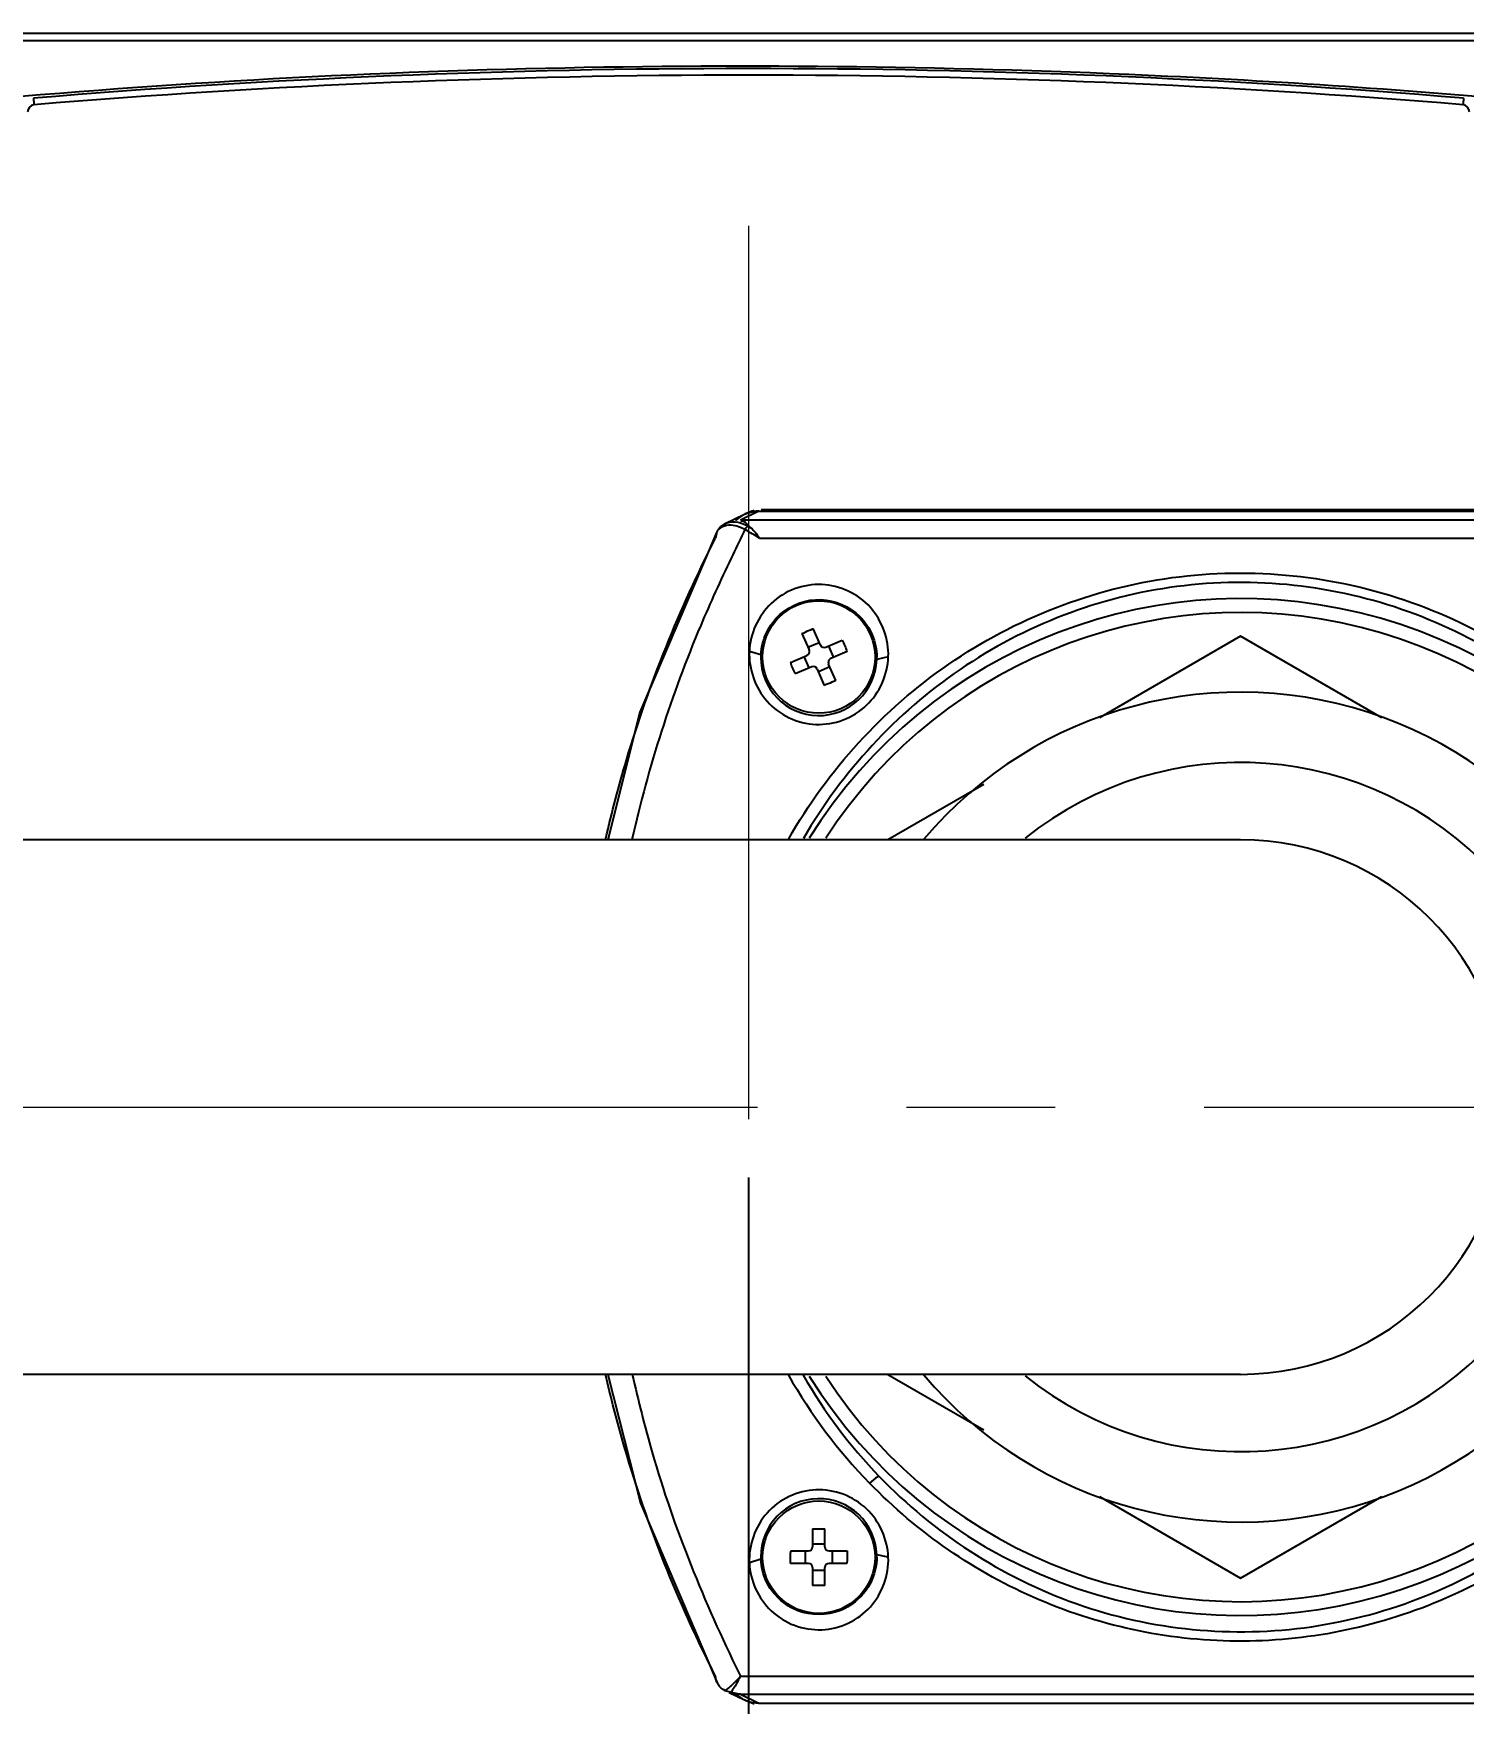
# Model space of a CAD drawing. Header units: millimetres. Extents: x 4086 to 8300, y 123 to 1549.
# Drawn here: x 6958 to 6988.51, y 657.15 to 692.77 of the extents above; entities that cross this region are included whole.
import ezdxf

# ---------------------------------------------------------------- set-up
doc = ezdxf.new("R2010")
doc.units = ezdxf.units.MM
doc.linetypes.add('CENTER2', pattern=[28.575, 19.05, -3.175, 3.175, -3.175])
doc.layers.add('中心线层', color=7, linetype='CENTER2', lineweight=0)
doc.layers.add('轮廓实线层', color=7, linetype='Continuous', lineweight=30)
doc.styles.add('思源黑', font='SourceHanSansCN-Normal.ttf')
doc.dimstyles.new('尺寸标注_3_10比例', dxfattribs={"dimtxt": 7, "dimasz": 6, "dimexe": 2, "dimexo": 1.5, "dimgap": 1, "dimtad": 1, "dimdec": 1, "dimlfac": 3.333333, "dimdsep": 46, "dimtxsty": '思源黑', "dimcen": 0.09, "dimadec": 0, "dimazin": 0, "dimtp": 0.01, "dimtm": 0.01, "dimtfac": 1, "dimtdec": 1, "dimtofl": 0, "dimtmove": 0, "dimatfit": 3, "dimfxl": 0, "dimtolj": 1, "dimarcsym": 0})

# ---------------------------------------------------------------- blocks, each defined once
blk = doc.blocks.new('*D1406')
at = {"layer": 'Defpoints', "color": 0}
for p in [(6808.255, 669.869), (6973.255, 669.869), (6973.255, 583.587)]:
    blk.add_point(p, dxfattribs=at)
at = {"layer": '轮廓实线层', "color": 0, "lineweight": -2}
for p, q in [((6808.255, 668.369), (6808.255, 581.587)), ((6973.255, 668.369), (6973.255, 581.587)), ((6814.255, 583.587), (6967.255, 583.587))]:
    blk.add_line(p, q, dxfattribs=at)
at = {"layer": '轮廓实线层', "color": 0}
for points in [[(6814.255, 584.587), (6814.255, 582.587), (6808.255, 583.587)], [(6967.255, 582.587), (6967.255, 584.587), (6973.255, 583.587)]]:
    blk.add_solid(points, dxfattribs=at)
at = {"layer": '轮廓实线层', "color": 0, "insert": (6890.755, 588.213), "char_height": 7, "attachment_point": 5, "style": '思源黑'}
blk.add_mtext('\\A1;550', dxfattribs=at)

msp = doc.modelspace()

# ---------------------------------------------------------------- linework, layer by layer
for p, q in [((7000.405, 692.77), (6832.949, 692.77)), ((6833.054, 692.617), (7001.905, 692.617)), ((6973.473, 682.579), (6973.082, 682.389)), ((6973.373, 682.575), (6973.168, 682.512)), ((6973.473, 682.583), (6973.373, 682.575)), ((6973.473, 682.571), (6973.473, 682.583)), ((6973.473, 682.579), (6995.213, 682.579)), ((6995.362, 682.607), (6973.523, 682.607)), ((6973.169, 682.512), (6972.756, 682.311)), ((6995.198, 682.389), (6973.082, 682.389)), ((6973.168, 682.512), (6973.114, 682.482)), ((6973.203, 682.221), (6973.18, 682.188)), ((6973.259, 682.269), (6973.242, 682.262)), ((6973.242, 682.262), (6973.305, 682.225)), ((6972.581, 682.141), (6972.552, 682.005)), ((6972.582, 682.142), (6972.581, 682.141)), ((6973.18, 682.188), (6973.148, 682.122)), ((6973.491, 682.005), (6995.192, 682.005)), ((6974.597, 680.058), (6974.638, 680.074)), ((6974.789, 679.725), (6974.638, 680.074)), ((6974.396, 679.97), (6974.546, 679.62)), ((6974.522, 679.678), (6974.764, 679.782)), ((6974.907, 679.678), (6975.256, 679.828)), ((6983.755, 679.915), (6980.741, 678.174)), ((6986.77, 678.174), (6983.755, 679.915)), ((6973.519, 679.514), (6973.273, 679.59)), ((6974.15, 679.352), (6974.499, 679.502)), ((6974.547, 679.235), (6974.442, 679.478)), ((6974.964, 679.702), (6975.069, 679.46)), ((6975.361, 679.586), (6975.011, 679.435)), ((6976.238, 679.471), (6975.993, 679.416)), ((6974.604, 679.26), (6974.254, 679.109)), ((6974.722, 679.213), (6974.872, 678.863)), ((6974.989, 679.26), (6974.747, 679.156)), ((6975.115, 678.968), (6974.964, 679.317)), ((6974.913, 678.88), (6974.872, 678.863)), ((6978.274, 676.75), (6976.228, 675.569)), ((6983.755, 675.569), (6808.255, 675.569)), ((6983.755, 664.169), (6808.255, 664.169)), ((6970.251, 664.169), (6970.948, 661.422)), ((6976.228, 664.169), (6978.274, 662.988)), ((6980.741, 661.563), (6983.755, 659.823)), ((6983.755, 659.823), (6986.77, 661.563)), ((6970.948, 661.422), (6972.592, 657.577)), ((6974.623, 660.871), (6974.623, 660.491)), ((6974.843, 660.872), (6974.887, 660.871)), ((6974.887, 660.491), (6974.887, 660.871)), ((6974.623, 660.553), (6974.887, 660.553)), ((6973.519, 660.224), (6973.273, 660.148)), ((6974.153, 660.401), (6974.533, 660.401)), ((6974.533, 660.137), (6974.153, 660.137)), ((6974.471, 660.137), (6974.471, 660.401)), ((6974.977, 660.401), (6975.358, 660.401)), ((6975.358, 660.137), (6974.977, 660.137)), ((6975.039, 660.401), (6975.039, 660.137)), ((6976.238, 660.267), (6975.993, 660.322)), ((6974.623, 660.047), (6974.623, 659.667)), ((6974.887, 659.985), (6974.623, 659.985)), ((6974.887, 659.667), (6974.887, 660.047)), ((6974.667, 659.665), (6974.623, 659.667)), ((6973.054, 657.791), (6973.083, 657.732)), ((6973.083, 657.732), (6995.192, 657.732)), ((6972.756, 657.427), (6972.735, 657.437)), ((6972.735, 657.436), (6972.755, 657.427)), ((6972.835, 657.403), (6972.882, 657.391)), ((6972.842, 657.385), (6973.169, 657.226)), ((6972.898, 657.411), (6972.882, 657.391)), ((6973.082, 657.348), (6995.198, 657.348)), ((6973.082, 657.348), (6973.473, 657.158)), ((6973.112, 657.257), (6973.169, 657.226)), ((6973.169, 657.226), (6973.306, 657.176)), ((6973.306, 657.176), (6973.473, 657.155)), ((6973.473, 657.166), (6973.473, 657.155)), ((6973.473, 657.155), (6995.213, 657.155))]:
    msp.add_line(p, q)
for points in [[(6972.755, 682.311), (6972.658, 682.244), (6972.591, 682.158), (6972.582, 682.143)], [(6973.18, 682.188), (6973.147, 682.205), (6973.114, 682.22), (6973.082, 682.234)], [(6973.242, 682.262), (6973.224, 682.247), (6973.203, 682.221)], [(6973.305, 682.225), (6973.288, 682.24), (6973.273, 682.255), (6973.259, 682.269)], [(6972.581, 682.141), (6970.939, 678.29), (6970.252, 675.569)], [(6974.396, 679.97), (6974.436, 679.988), (6974.476, 680.006), (6974.516, 680.024)], [(6974.516, 680.024), (6974.557, 680.041), (6974.597, 680.058)], [(6973.519, 679.514), (6973.518, 679.499), (6973.518, 679.484), (6973.517, 679.469)], [(6975.993, 679.416), (6975.993, 679.433), (6975.993, 679.451), (6975.993, 679.469)], [(6974.995, 678.914), (6974.954, 678.896), (6974.913, 678.88)], [(6975.115, 678.968), (6975.075, 678.949), (6975.035, 678.931), (6974.995, 678.914)], [(6974.623, 660.871), (6974.667, 660.872), (6974.711, 660.873), (6974.755, 660.873)], [(6974.755, 660.873), (6974.799, 660.873), (6974.843, 660.872)], [(6973.517, 660.269), (6973.518, 660.254), (6973.518, 660.239), (6973.519, 660.224)], [(6975.993, 660.269), (6975.993, 660.286), (6975.993, 660.304), (6975.993, 660.322)], [(6974.755, 659.664), (6974.711, 659.665), (6974.667, 659.665)], [(6974.887, 659.667), (6974.843, 659.665), (6974.799, 659.665), (6974.755, 659.664)], [(6972.756, 657.427), (6972.781, 657.418), (6972.808, 657.41), (6972.835, 657.403)]]:
    msp.add_lwpolyline(points)
for centre in [(6974.755, 679.469), (6974.755, 660.269)]:
    msp.add_circle(centre, 1.2)
for centre, radius, start, end in [((6973.255, 507.274), 184.746, 85.26292, 94.73728), ((6973.255, 507.359), 184.52, 85.26097, 94.73924), ((6973.525, 682.059), 0.556, 112.8858, 119.4955), ((6973.481, 682.08), 0.52, 109.2811, 115.5328), ((6973.519, 681.968), 0.639, 102.7455, 109.1773), ((6972.92, 681.975), 0.374, 108.6994, 115.8809), ((6973.457, 681.914), 0.664, 121.1324, 136.4654), ((6973.459, 681.911), 0.667, 108.8502, 115.8257), ((6972.786, 682.036), 0.229, 145.5236, 152.524), ((7076.668, 631.856), 115.079, 154.10015, 154.40163), ((6983.755, 669.869), 10.844, 211.9372, 148.063), ((6983.755, 669.869), 10.548, 212.9451, 147.0483), ((6974.871, 679.761), 0.09, 203.3118, 293.3118), ((6974.755, 679.459), 1.238, 179.5354, 358.0058), ((6974.464, 679.585), 0.09, 293.3118, 23.3118), ((6975.047, 679.353), 0.09, 113.3118, 203.3118), ((6974.639, 679.177), 0.09, 23.3118, 113.3118), ((6983.755, 669.869), 8.85, 220.2087, 139.7914), ((6983.755, 669.869), 7.35, 231.2715, 128.6936), ((6983.755, 669.869), 5.7, 270.0001, 90.0001), ((6984.051, 669.817), 11.444, 209.6595, 224.1426), ((6984.142, 669.771), 11.229, 210.0443, 223.8566), ((6974.755, 660.279), 1.238, 1.9939, 180.4648), ((6974.533, 660.491), 0.09, 270, 360), ((6974.977, 660.491), 0.09, 180, 270), ((6974.533, 660.047), 0.09, 360, 90), ((6974.977, 660.047), 0.09, 90, 180), ((6972.886, 657.728), 0.331, 202.7502, 207.2434), ((6973.457, 657.823), 0.663, 223.7085, 238.6805), ((6973.459, 657.826), 0.667, 244.1828, 248.7608), ((6973.464, 657.838), 0.679, 248.7758, 270.824), ((6973.481, 657.657), 0.52, 244.4712, 250.7226), ((6973.528, 657.684), 0.562, 242.984, 247.1234), ((6973.519, 657.77), 0.639, 250.8291, 257.3307)]:
    msp.add_arc(centre, radius, start, end)
for points, knots in [([(6990.843, 691.235), (6987.968, 691.513), (6976.261, 692.339), (6964.473, 692.087), (6955.667, 691.235)], [0, 0, 0, 0, 0.246151, 1, 1, 1, 1]), ([(6957.998, 691.388), (6957.999, 691.384), (6958.001, 691.337), (6958.006, 691.291), (6958.01, 691.248)], [0, 0, 0, 0, 0.083664, 1, 1, 1, 1]), ([(6988.512, 691.388), (6988.511, 691.385), (6988.509, 691.337), (6988.503, 691.291), (6988.5, 691.248)], [0, 0, 0, 0, 0.08337, 1, 1, 1, 1]), ([(6973.082, 682.234), (6973.033, 682.254), (6972.874, 682.303), (6972.663, 682.262), (6972.597, 682.166)], [0, 0, 0, 0, 0.312965, 1, 1, 1, 1]), ([(6973.111, 682.365), (6973.107, 682.364), (6973.1, 682.363), (6973.093, 682.36), (6973.09, 682.358)], [0, 0, 0, 0, 0.487768, 1, 1, 1, 1]), ([(6970.21, 675.595), (6970.339, 676.158), (6970.92, 678.362), (6971.781, 680.489), (6972.552, 682.005)], [0, 0, 0, 0, 0.253564, 1, 1, 1, 1]), ([(6972.885, 681.577), (6972.658, 681.104), (6971.773, 679.172), (6971.12, 677.133), (6970.769, 675.572)], [0, 0, 0, 0, 0.246932, 1, 1, 1, 1]), ([(6974.112, 675.594), (6974.947, 677.057), (6977.319, 679.661), (6982.244, 681.573), (6987.516, 681.033), (6990.495, 679.103), (6991.676, 677.887)], [0, 0, 0, 0, 0.248033, 0.498594, 0.750494, 1, 1, 1, 1]), ([(6991.469, 677.743), (6990.329, 678.928), (6987.456, 680.818), (6982.347, 681.372), (6977.563, 679.535), (6975.251, 677.018), (6974.429, 675.601)], [0, 0, 0, 0, 0.249591, 0.501001, 0.751394, 1, 1, 1, 1]), ([(6976.238, 679.471), (6976.251, 679.844), (6975.969, 680.643), (6974.823, 681.179), (6973.635, 680.739), (6973.289, 679.964), (6973.273, 679.59)], [0, 0, 0, 0, 0.246826, 0.499567, 0.752902, 1, 1, 1, 1]), ([(6973.273, 679.59), (6973.256, 679.214), (6973.536, 678.409), (6974.687, 677.867), (6975.881, 678.312), (6976.225, 679.094), (6976.238, 679.471)], [0, 0, 0, 0, 0.247058, 0.499584, 0.752453, 1, 1, 1, 1]), ([(6991.676, 677.887), (6992.692, 676.84), (6994.335, 674.316), (6995.196, 669.903), (6994.358, 665.483), (6991.933, 661.701), (6988.242, 659.112), (6983.8, 658.169), (6979.352, 659.073), (6976.858, 660.798), (6975.839, 661.847)], [0, 0, 0, 0, 0.124436, 0.249483, 0.374537, 0.498819, 0.623272, 0.749149, 0.875307, 1, 1, 1, 1]), ([(6976.045, 661.991), (6977.202, 660.79), (6980.127, 658.881), (6985.315, 658.376), (6990.138, 660.322), (6992.427, 662.929), (6993.224, 664.391)], [0, 0, 0, 0, 0.249559, 0.501099, 0.750852, 1, 1, 1, 1]), ([(6972.552, 657.733), (6972.297, 658.234), (6971.322, 660.292), (6970.593, 662.47), (6970.21, 664.142)], [0, 0, 0, 0, 0.246739, 1, 1, 1, 1]), ([(6970.774, 664.167), (6970.904, 663.609), (6971.446, 661.413), (6972.312, 659.306), (6973.054, 657.791)], [0, 0, 0, 0, 0.253526, 1, 1, 1, 1]), ([(6976.045, 661.991), (6976.034, 661.991), (6975.956, 661.952), (6975.893, 661.896), (6975.839, 661.847)], [0, 0, 0, 0, 0.128897, 1, 1, 1, 1]), ([(6976.238, 660.267), (6976.225, 660.644), (6975.881, 661.426), (6974.687, 661.871), (6973.536, 661.329), (6973.256, 660.524), (6973.273, 660.148)], [0, 0, 0, 0, 0.247581, 0.500452, 0.75296, 1, 1, 1, 1]), ([(6973.273, 660.148), (6973.289, 659.774), (6973.634, 658.999), (6974.823, 658.558), (6975.969, 659.095), (6976.251, 659.893), (6976.238, 660.267)], [0, 0, 0, 0, 0.24712, 0.500482, 0.753193, 1, 1, 1, 1]), ([(6972.581, 657.6), (6972.572, 657.621), (6972.559, 657.664), (6972.553, 657.709), (6972.552, 657.733)], [0, 0, 0, 0, 0.488056, 1, 1, 1, 1]), ([(6973.083, 657.732), (6973.066, 657.7), (6973.009, 657.591), (6972.95, 657.481), (6972.898, 657.411)], [0, 0, 0, 0, 0.291913, 1, 1, 1, 1]), ([(6972.654, 657.493), (6972.641, 657.505), (6972.618, 657.531), (6972.6, 657.561), (6972.592, 657.577)], [0, 0, 0, 0, 0.499665, 1, 1, 1, 1]), ([(6972.735, 657.437), (6972.72, 657.444), (6972.691, 657.461), (6972.666, 657.482), (6972.654, 657.493)], [0, 0, 0, 0, 0.504633, 1, 1, 1, 1]), ([(6972.756, 657.428), (6972.77, 657.436), (6972.801, 657.457), (6972.83, 657.48), (6972.846, 657.493)], [0, 0, 0, 0, 0.450399, 1, 1, 1, 1]), ([(6972.846, 657.493), (6972.864, 657.508), (6972.903, 657.542), (6972.94, 657.577), (6972.959, 657.596)], [0, 0, 0, 0, 0.473134, 1, 1, 1, 1]), ([(6972.882, 657.391), (6972.893, 657.387), (6972.915, 657.381), (6972.938, 657.375), (6972.949, 657.373)], [0, 0, 0, 0, 0.500447, 1, 1, 1, 1]), ([(6972.949, 657.373), (6972.96, 657.37), (6972.982, 657.365), (6973.005, 657.361), (6973.016, 657.359)], [0, 0, 0, 0, 0.502284, 1, 1, 1, 1]), ([(6973.016, 657.359), (6973.027, 657.358), (6973.049, 657.356), (6973.071, 657.355), (6973.082, 657.355)], [0, 0, 0, 0, 0.501605, 1, 1, 1, 1])]:
    msp.add_open_spline(points, degree=3, knots=knots)
for points in [[(6958.01, 691.248), (6957.943, 691.243), (6957.873, 691.166), (6957.873, 691.099)], [(6988.637, 691.099), (6988.637, 691.166), (6988.567, 691.243), (6988.5, 691.248)], [(6973.473, 682.579), (6973.396, 682.58), (6973.317, 682.568), (6973.244, 682.543)], [(6972.63, 682.208), (6972.662, 682.251), (6972.707, 682.287), (6972.756, 682.311)], [(6972.8, 682.329), (6972.941, 682.377), (6973.113, 682.338), (6973.242, 682.262)], [(6973.259, 682.269), (6973.219, 682.312), (6973.169, 682.373), (6973.111, 682.365)], [(6973.305, 682.225), (6973.376, 682.163), (6973.436, 682.086), (6973.483, 682.003)], [(6973.491, 682.005), (6973.387, 682.066), (6973.284, 682.128), (6973.18, 682.188)], [(6973.924, 680.375), (6974.155, 680.583), (6974.489, 680.705), (6974.8, 680.694)], [(6974.8, 680.694), (6975.102, 680.683), (6975.417, 680.546), (6975.631, 680.333)], [(6973.519, 679.514), (6973.533, 679.831), (6973.689, 680.162), (6973.924, 680.375)], [(6975.631, 680.333), (6975.742, 680.221), (6975.834, 680.086), (6975.895, 679.941)], [(6975.256, 679.828), (6975.293, 679.749), (6975.331, 679.67), (6975.356, 679.586)], [(6975.895, 679.941), (6975.958, 679.793), (6975.992, 679.629), (6975.993, 679.469)], [(6974.254, 679.109), (6974.217, 679.188), (6974.18, 679.268), (6974.155, 679.351)], [(6973.634, 659.755), (6973.566, 659.901), (6973.526, 660.063), (6973.519, 660.224)], [(6974.153, 660.137), (6974.15, 660.224), (6974.147, 660.312), (6974.157, 660.399)], [(6975.358, 660.401), (6975.361, 660.314), (6975.364, 660.226), (6975.353, 660.139)], [(6975.993, 660.269), (6975.992, 660.108), (6975.958, 659.945), (6975.895, 659.798)], [(6975.895, 659.798), (6975.772, 659.505), (6975.51, 659.249), (6975.215, 659.131)], [(6974.304, 659.128), (6974.019, 659.239), (6973.764, 659.478), (6973.634, 659.755)], [(6975.215, 659.131), (6974.933, 659.018), (6974.587, 659.017), (6974.304, 659.128)], [(6972.959, 657.596), (6973.002, 657.639), (6973.044, 657.685), (6973.083, 657.732)]]:
    msp.add_open_spline(points, degree=3)
at = {"layer": '中心线层'}
for p, q in [((6973.255, 688.665), (6973.255, 662.123)), ((6668.649, 669.869), (7047.166, 669.869))]:
    msp.add_line(p, q, dxfattribs=at)

# ---------------------------------------------------------------- dimensions: what is measured, and where the dimension line sits
at = {"layer": '轮廓实线层'}
dim = msp.add_linear_dim(base=(6973.255, 583.587), p1=(6808.255, 669.869), p2=(6973.255, 669.869), dimstyle='尺寸标注_3_10比例', dxfattribs=at)
dim.commit()
dim.dimension.update_dxf_attribs({"geometry": '*D1406', "text_midpoint": (6890.755, 588.213)})

doc.saveas('drawing.dxf')
